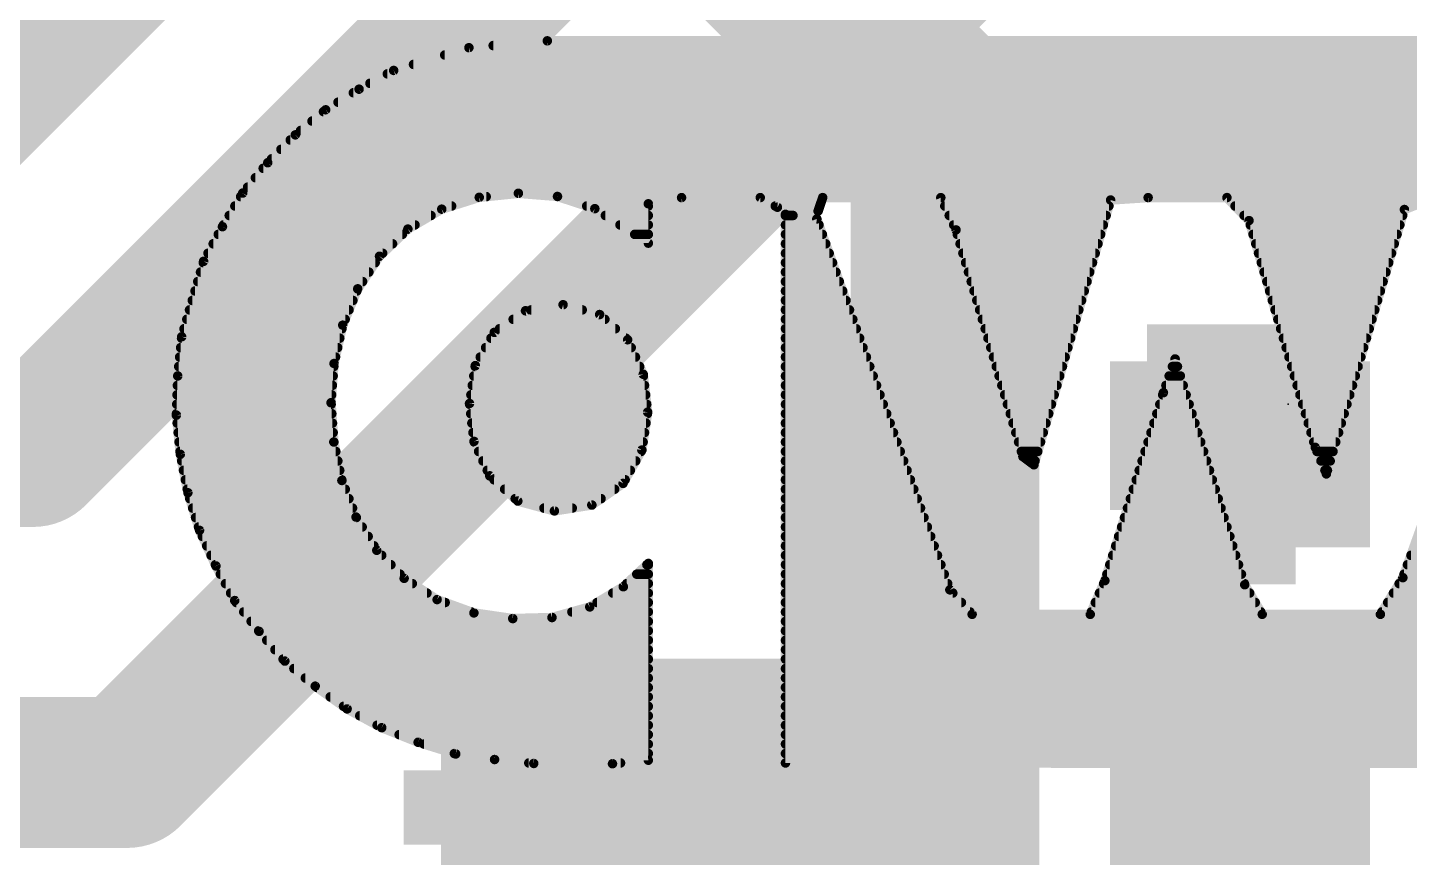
# Model space of a CAD drawing. Extents: x -34 to 52.6, y -23.4 to 26.6.
# Drawn here: x 10.966 to 12.825, y 5.855 to 6.971 of the extents above; entities that cross this region are included whole.
import ezdxf

# ---------------------------------------------------------------- set-up
doc = ezdxf.new("R2010")
doc.units = 0
for name, color, linetype in [('1', 12, 'CONTINUOUS'), ('16', 140, 'CONTINUOUS'), ('21', 41, 'CONTINUOUS'), ('22', 40, 'CONTINUOUS'), ('23', 53, 'CONTINUOUS')]:
    doc.layers.add(name, color=color, linetype=linetype)

# ---------------------------------------------------------------- blocks, each defined once
blk = doc.blocks.new('RECT')
blk.add_solid([(-0.5, -0.5), (0.5, -0.5), (-0.5, 0.5), (0.5, 0.5)])

msp = doc.modelspace()

# ---------------------------------------------------------------- linework, layer by layer
at = {"layer": '1', "const_width": 0.254}
for points in [[(12.2, 6.8382), (11.2014, 7.8368)], [(12.2, 5.08), (12.2, 6.8382)]]:
    msp.add_lwpolyline(points, dxfattribs=at)
at = {"layer": '1', "const_width": 0.127}
for points in [[(12.2635, 6.8382, 1), (12.1365, 6.8382)], [(12.1551, 6.7933, 1), (12.2449, 6.8831)]]:
    msp.add_lwpolyline(points, format="xyb", dxfattribs=at)
at = {"layer": '16', "const_width": 0.2032}
for points in [[(13.3223, 9.2964), (10.8077, 6.7818)], [(10.9728, 6.4008), (13.4874, 8.9154)], [(13.6144, 8.4836), (11.0998, 5.969)], [(4.9784, 6.4008), (10.9728, 6.4008)], [(11.0998, 5.969), (10.0076, 5.969)]]:
    msp.add_lwpolyline(points, dxfattribs=at)
at = {"layer": '16', "const_width": 0.1016}
for points in [[(10.9369, 6.4367, 1), (11.0087, 6.3649)], [(10.9728, 6.35, 1), (10.9728, 6.4516)], [(11.0998, 5.9182, 1), (11.0998, 6.0198)], [(11.0639, 6.0049, 1), (11.1357, 5.9331)]]:
    msp.add_lwpolyline(points, format="xyb", dxfattribs=at)
at = {"layer": '21', "const_width": 0.0127}
for points in [[(11.6651, 6.9532), (11.5597, 6.9441)], [(11.5923, 6.9469), (13.7409, 6.9469)], [(13.6781, 6.9532), (11.6651, 6.9532)], [(11.5597, 6.9441), (11.4585, 6.9134)], [(11.5271, 6.9342), (13.8022, 6.9342)], [(11.4585, 6.9134), (11.4119, 6.8882)], [(11.4499, 6.9088), (13.8788, 6.9088)], [(11.4851, 6.9215), (13.843, 6.9215)], [(11.4265, 6.8961), (13.9022, 6.8961)], [(11.4119, 6.8882), (11.367, 6.8605)], [(11.4042, 6.8834), (13.9247, 6.8834)], [(11.367, 6.8605), (11.3261, 6.8268)], [(11.364, 6.858), (13.9647, 6.858)], [(11.3836, 6.8707), (13.9449, 6.8707)], [(11.3486, 6.8453), (13.9801, 6.8453)], [(11.3261, 6.8268), (11.289, 6.7893)], [(11.3193, 6.8199), (14.0096, 6.8199)], [(11.3332, 6.8326), (13.9955, 6.8326)], [(11.3068, 6.8072), (14.022, 6.8072)], [(11.289, 6.7893), (11.2553, 6.7484)], [(11.2829, 6.7818), (14.0459, 6.7818)], [(11.2942, 6.7945), (14.0343, 6.7945)], [(11.2724, 6.7691), (14.0563, 6.7691)], [(11.2553, 6.7484), (11.2281, 6.7032)], [(11.2525, 6.7437), (11.5829, 6.7437)], [(11.2619, 6.7564), (14.0668, 6.7564)], [(11.5231, 6.7268), (11.5735, 6.7427)], [(11.5735, 6.7427), (11.6262, 6.7481)], [(11.6262, 6.7481), (11.6788, 6.7439)], [(11.6788, 6.7439), (11.729, 6.7274)], [(11.6794, 6.7437), (13.7233, 6.7437)], [(11.801, 6.734), (11.8457, 6.7424)], [(11.8457, 6.7424), (11.9516, 6.7424)], [(11.9516, 6.7424), (11.9746, 6.7294)], [(12.0294, 6.7242), (12.0356, 6.7424)], [(12.0356, 6.7424), (12.1945, 6.7424)], [(12.1945, 6.7424), (12.2149, 6.6989)], [(12.4229, 6.7391), (12.4734, 6.7424)], [(12.4734, 6.7424), (12.5794, 6.7424)], [(12.5794, 6.7424), (12.6091, 6.7114)], [(12.8181, 6.7263), (12.8591, 6.7424)], [(11.2448, 6.731), (11.5364, 6.731)], [(11.4775, 6.7), (11.5231, 6.7268)], [(11.7181, 6.731), (11.801, 6.731)], [(11.729, 6.7274), (11.801, 6.6811)], [(11.801, 6.6811), (11.801, 6.734)], [(11.9718, 6.731), (12.0317, 6.731)], [(11.9746, 6.7294), (12.0294, 6.7242)], [(12.1998, 6.731), (12.4206, 6.731)], [(12.3198, 6.3829), (12.4229, 6.7391)], [(12.5903, 6.731), (12.8301, 6.731)], [(12.7132, 6.3706), (12.8181, 6.7263)], [(12.9938, 6.7247), (12.8161, 6.231)], [(11.2295, 6.7056), (11.4871, 6.7056)], [(11.2372, 6.7183), (11.5087, 6.7183)], [(11.7432, 6.7183), (11.801, 6.7183)], [(11.7629, 6.7056), (11.801, 6.7056)], [(12.0277, 6.7136), (11.9855, 6.7198)], [(11.9855, 6.7198), (11.9855, 5.9817)], [(11.9855, 6.7183), (11.9956, 6.7183)], [(11.9855, 6.7056), (12.0306, 6.7056)], [(12.2067, 6.2146), (12.0277, 6.7136)], [(12.2058, 6.7183), (12.4169, 6.7183)], [(12.2118, 6.7056), (12.4132, 6.7056)], [(12.6025, 6.7183), (12.8158, 6.7183)], [(12.6091, 6.7114), (12.6983, 6.4063)], [(12.6108, 6.7056), (12.812, 6.7056)], [(11.2281, 6.7032), (11.2028, 6.6566)], [(11.2225, 6.6929), (11.4701, 6.6929)], [(11.4394, 6.6635), (11.4775, 6.7)], [(11.7827, 6.6929), (11.801, 6.6929)], [(11.9855, 6.6929), (12.0351, 6.6929)], [(12.2149, 6.6989), (12.3049, 6.394)], [(12.2167, 6.6929), (12.4095, 6.6929)], [(12.6145, 6.6929), (12.8083, 6.6929)], [(11.2087, 6.6675), (11.4436, 6.6675)], [(11.2156, 6.6802), (11.4569, 6.6802)], [(11.9855, 6.6802), (12.0397, 6.6802)], [(11.9855, 6.6675), (12.0443, 6.6675)], [(12.2204, 6.6802), (12.4059, 6.6802)], [(12.2242, 6.6675), (12.4022, 6.6675)], [(12.6182, 6.6802), (12.8045, 6.6802)], [(12.6219, 6.6675), (12.8008, 6.6675)], [(11.2028, 6.6566), (11.1732, 6.5551)], [(11.2023, 6.6548), (11.4336, 6.6548)], [(11.4101, 6.6196), (11.4394, 6.6635)], [(11.9855, 6.6548), (12.0488, 6.6548)], [(12.2279, 6.6548), (12.3985, 6.6548)], [(12.6257, 6.6548), (12.797, 6.6548)], [(11.1986, 6.6421), (11.4251, 6.6421)], [(11.9855, 6.6421), (12.0534, 6.6421)], [(12.2317, 6.6421), (12.3948, 6.6421)], [(12.6294, 6.6421), (12.7933, 6.6421)], [(11.1912, 6.6167), (11.4089, 6.6167)], [(11.1949, 6.6294), (11.4166, 6.6294)], [(11.3899, 6.5707), (11.4101, 6.6196)], [(11.9855, 6.6294), (12.0579, 6.6294)], [(11.9855, 6.6167), (12.0625, 6.6167)], [(12.2354, 6.6294), (12.3912, 6.6294)], [(12.2392, 6.6167), (12.3875, 6.6167)], [(12.6331, 6.6294), (12.7895, 6.6294)], [(12.6368, 6.6167), (12.7858, 6.6167)], [(11.1875, 6.604), (11.4036, 6.604)], [(11.6863, 6.5982), (11.6358, 6.5901)], [(11.7355, 6.585), (11.6863, 6.5982)], [(11.9855, 6.604), (12.067, 6.604)], [(12.2429, 6.604), (12.3838, 6.604)], [(12.6405, 6.604), (12.782, 6.604)], [(11.1801, 6.5786), (11.3932, 6.5786)], [(11.1838, 6.5913), (11.3984, 6.5913)], [(11.6358, 6.5901), (11.5937, 6.561)], [(11.6192, 6.5786), (11.7426, 6.5786)], [(11.6434, 6.5913), (11.7121, 6.5913)], [(11.7732, 6.551), (11.7355, 6.585)], [(11.9855, 6.5913), (12.0716, 6.5913)], [(11.9855, 6.5786), (12.0761, 6.5786)], [(12.2467, 6.5913), (12.3801, 6.5913)], [(12.2504, 6.5786), (12.3764, 6.5786)], [(12.6442, 6.5913), (12.7783, 6.5913)], [(12.6479, 6.5786), (12.7745, 6.5786)], [(11.1764, 6.5659), (11.3888, 6.5659)], [(11.3782, 6.5192), (11.3899, 6.5707)], [(11.5937, 6.561), (11.5683, 6.5163)], [(11.6008, 6.5659), (11.7567, 6.5659)], [(11.9855, 6.5659), (12.0807, 6.5659)], [(12.2542, 6.5659), (12.3728, 6.5659)], [(12.6516, 6.5659), (12.7708, 6.5659)], [(11.1732, 6.5551), (11.1679, 6.5024)], [(11.1718, 6.5405), (11.3831, 6.5405)], [(11.1731, 6.5532), (11.3859, 6.5532)], [(11.5821, 6.5405), (11.778, 6.5405)], [(11.5893, 6.5532), (11.7708, 6.5532)], [(11.7942, 6.5046), (11.7732, 6.551)], [(11.9855, 6.5532), (12.0853, 6.5532)], [(11.9855, 6.5405), (12.0898, 6.5405)], [(12.2579, 6.5532), (12.3691, 6.5532)], [(12.2617, 6.5405), (12.3654, 6.5405)], [(12.6554, 6.5532), (12.7671, 6.5532)], [(12.6591, 6.5405), (12.7633, 6.5405)], [(11.1705, 6.5278), (11.3802, 6.5278)], [(11.3742, 6.4663), (11.3782, 6.5192)], [(11.5749, 6.5278), (11.7837, 6.5278)], [(11.9855, 6.5278), (12.0944, 6.5278)], [(12.2654, 6.5278), (12.3617, 6.5278)], [(12.5097, 6.5252), (12.4939, 6.4799)], [(12.6033, 6.2215), (12.5097, 6.5252)], [(12.6628, 6.5278), (12.7596, 6.5278)], [(11.1679, 6.5024), (11.1661, 6.4497)], [(11.1679, 6.5024), (11.377, 6.5024)], [(11.1692, 6.5151), (11.3779, 6.5151)], [(11.5683, 6.5163), (11.5605, 6.4653)], [(11.5662, 6.5024), (11.7944, 6.5024)], [(11.5681, 6.5151), (11.7894, 6.5151)], [(11.8002, 6.4537), (11.7942, 6.5046)], [(11.9855, 6.5151), (12.0989, 6.5151)], [(11.9855, 6.5024), (12.1035, 6.5024)], [(12.2691, 6.5151), (12.3581, 6.5151)], [(12.2729, 6.5024), (12.3544, 6.5024)], [(12.5017, 6.5024), (12.5167, 6.5024)], [(12.5061, 6.5151), (12.5128, 6.5151)], [(12.6665, 6.5151), (12.7558, 6.5151)], [(12.6702, 6.5024), (12.7521, 6.5024)], [(11.1675, 6.4897), (11.376, 6.4897)], [(11.5642, 6.4897), (11.7959, 6.4897)], [(11.9855, 6.4897), (12.108, 6.4897)], [(12.2766, 6.4897), (12.3507, 6.4897)], [(12.4973, 6.4897), (12.5206, 6.4897)], [(12.6739, 6.4897), (12.7483, 6.4897)], [(11.1666, 6.4643), (11.3743, 6.4643)], [(11.167, 6.477), (11.375, 6.477)], [(11.378, 6.4135), (11.3742, 6.4663)], [(11.5605, 6.4653), (11.5665, 6.4144)], [(11.5606, 6.4643), (11.7989, 6.4643)], [(11.5623, 6.477), (11.7974, 6.477)], [(11.9855, 6.477), (12.1126, 6.477)], [(11.9855, 6.4643), (12.1171, 6.4643)], [(12.2804, 6.477), (12.347, 6.477)], [(12.2841, 6.4643), (12.3433, 6.4643)], [(12.4939, 6.4799), (12.4152, 6.227)], [(12.4891, 6.4643), (12.5285, 6.4643)], [(12.493, 6.477), (12.5245, 6.477)], [(12.6776, 6.477), (12.7446, 6.477)], [(12.6813, 6.4643), (12.7408, 6.4643)], [(11.1661, 6.4497), (11.1714, 6.397)], [(11.1662, 6.4516), (11.3752, 6.4516)], [(11.5621, 6.4516), (11.7998, 6.4516)], [(11.7923, 6.4027), (11.8002, 6.4537)], [(11.9855, 6.4516), (12.1217, 6.4516)], [(12.2879, 6.4516), (12.3397, 6.4516)], [(12.4851, 6.4516), (12.5324, 6.4516)], [(12.6851, 6.4516), (12.7371, 6.4516)], [(11.1672, 6.4389), (11.3761, 6.4389)], [(11.1685, 6.4262), (11.377, 6.4262)], [(11.5636, 6.4389), (11.7979, 6.4389)], [(11.5651, 6.4262), (11.7959, 6.4262)], [(11.9855, 6.4389), (12.1263, 6.4389)], [(11.9855, 6.4262), (12.1308, 6.4262)], [(12.2916, 6.4389), (12.336, 6.4389)], [(12.2954, 6.4262), (12.3323, 6.4262)], [(12.4772, 6.4262), (12.5402, 6.4262)], [(12.4812, 6.4389), (12.5363, 6.4389)], [(12.6888, 6.4389), (12.7333, 6.4389)], [(12.6925, 6.4262), (12.7296, 6.4262)], [(11.1697, 6.4135), (11.378, 6.4135)], [(11.3888, 6.3618), (11.378, 6.4135)], [(11.5665, 6.4144), (11.5876, 6.368)], [(11.5669, 6.4135), (11.794, 6.4135)], [(11.9855, 6.4135), (12.1354, 6.4135)], [(12.2991, 6.4135), (12.3286, 6.4135)], [(12.4733, 6.4135), (12.5441, 6.4135)], [(12.6962, 6.4135), (12.7258, 6.4135)], [(11.171, 6.4008), (11.3806, 6.4008)], [(11.1714, 6.397), (11.1816, 6.3453)], [(11.1732, 6.3881), (11.3833, 6.3881)], [(11.5727, 6.4008), (11.7913, 6.4008)], [(11.5785, 6.3881), (11.7841, 6.3881)], [(11.7671, 6.3579), (11.7923, 6.4027)], [(11.9855, 6.4008), (12.1399, 6.4008)], [(11.9855, 6.3881), (12.1445, 6.3881)], [(12.3029, 6.4008), (12.3249, 6.4008)], [(12.3049, 6.394), (12.3198, 6.3829)], [(12.3128, 6.3881), (12.3213, 6.3881)], [(12.4653, 6.3881), (12.552, 6.3881)], [(12.4693, 6.4008), (12.548, 6.4008)], [(12.6983, 6.4063), (12.7132, 6.3706)], [(12.7006, 6.4008), (12.7221, 6.4008)], [(12.7059, 6.3881), (12.7183, 6.3881)], [(11.1757, 6.3754), (11.3859, 6.3754)], [(11.5843, 6.3754), (11.7769, 6.3754)], [(11.9855, 6.3754), (12.149, 6.3754)], [(12.4614, 6.3754), (12.5559, 6.3754)], [(12.7112, 6.3754), (12.7146, 6.3754)], [(11.1782, 6.3627), (11.3886, 6.3627)], [(11.4078, 6.3126), (11.3888, 6.3618)], [(11.5876, 6.368), (11.6254, 6.3341)], [(11.5935, 6.3627), (11.7698, 6.3627)], [(11.7251, 6.3288), (11.7671, 6.3579)], [(11.9855, 6.3627), (12.1536, 6.3627)], [(12.4574, 6.3627), (12.5598, 6.3627)], [(11.1807, 6.35), (11.3933, 6.35)], [(11.1816, 6.3453), (11.1973, 6.2947)], [(11.1841, 6.3373), (11.3982, 6.3373)], [(11.6077, 6.35), (11.7557, 6.35)], [(11.6219, 6.3373), (11.7374, 6.3373)], [(11.6254, 6.3341), (11.6746, 6.3208)], [(11.9855, 6.35), (12.1581, 6.35)], [(11.9855, 6.3373), (12.1627, 6.3373)], [(12.4495, 6.3373), (12.5676, 6.3373)], [(12.4535, 6.35), (12.5637, 6.35)], [(11.188, 6.3246), (11.4031, 6.3246)], [(11.6606, 6.3246), (11.6987, 6.3246)], [(11.6746, 6.3208), (11.7251, 6.3288)], [(11.9855, 6.3246), (12.1672, 6.3246)], [(12.4456, 6.3246), (12.5715, 6.3246)], [(11.1919, 6.3119), (11.4082, 6.3119)], [(11.1959, 6.2992), (11.4161, 6.2992)], [(11.4357, 6.2678), (11.4078, 6.3126)], [(11.9855, 6.3119), (12.1718, 6.3119)], [(11.9855, 6.2992), (12.1764, 6.2992)], [(12.4377, 6.2992), (12.5794, 6.2992)], [(12.4416, 6.3119), (12.5755, 6.3119)], [(11.1973, 6.2947), (11.2193, 6.2468)], [(11.2011, 6.2865), (11.4241, 6.2865)], [(11.9855, 6.2865), (12.1809, 6.2865)], [(12.4337, 6.2865), (12.5833, 6.2865)], [(11.2069, 6.2738), (11.432, 6.2738)], [(11.2127, 6.2611), (11.4423, 6.2611)], [(11.4725, 6.2301), (11.4357, 6.2678)], [(11.9855, 6.2738), (12.1855, 6.2738)], [(11.9855, 6.2611), (12.19, 6.2611)], [(12.4258, 6.2611), (12.5911, 6.2611)], [(12.4298, 6.2738), (12.5872, 6.2738)], [(12.8269, 6.2611), (13.0239, 6.2611)], [(11.2186, 6.2484), (11.4547, 6.2484)], [(11.2193, 6.2468), (11.2446, 6.2002)], [(11.801, 6.2502), (11.7674, 6.2188)], [(11.7991, 6.2484), (11.801, 6.2484)], [(11.801, 5.9854), (11.801, 6.2502)], [(11.9855, 6.2484), (12.1946, 6.2484)], [(12.4218, 6.2484), (12.595, 6.2484)], [(12.8223, 6.2484), (13.0239, 6.2484)], [(11.2253, 6.2357), (11.467, 6.2357)], [(11.2322, 6.223), (11.4835, 6.223)], [(11.5168, 6.2015), (11.4725, 6.2301)], [(11.7719, 6.223), (11.801, 6.223)], [(11.7855, 6.2357), (11.801, 6.2357)], [(11.9855, 6.2357), (12.1991, 6.2357)], [(11.9855, 6.223), (12.2037, 6.223)], [(12.4152, 6.227), (12.3955, 6.1817)], [(12.4135, 6.223), (12.6029, 6.223)], [(12.4179, 6.2357), (12.5989, 6.2357)], [(12.6269, 6.1817), (12.6033, 6.2215)], [(12.8161, 6.231), (12.7858, 6.1817)], [(12.8111, 6.223), (13.0239, 6.223)], [(12.8177, 6.2357), (13.0239, 6.2357)], [(11.2391, 6.2103), (11.5032, 6.2103)], [(11.7674, 6.2188), (11.7222, 6.1916)], [(11.7532, 6.2103), (11.801, 6.2103)], [(11.9855, 6.2103), (12.2106, 6.2103)], [(12.2366, 6.1817), (12.2067, 6.2146)], [(12.4079, 6.2103), (12.61, 6.2103)], [(12.8034, 6.2103), (13.0242, 6.2103)], [(11.2446, 6.2002), (11.2774, 6.1587)], [(11.2467, 6.1976), (11.5277, 6.1976)], [(11.2567, 6.1849), (11.5627, 6.1849)], [(11.5664, 6.1835), (11.5168, 6.2015)], [(11.6186, 6.176), (11.5664, 6.1835)], [(11.7222, 6.1916), (11.6714, 6.1774)], [(11.6982, 6.1849), (11.801, 6.1849)], [(11.7321, 6.1976), (11.801, 6.1976)], [(11.9855, 6.1976), (12.2222, 6.1976)], [(11.9855, 6.1849), (12.2337, 6.1849)], [(12.3969, 6.1849), (12.625, 6.1849)], [(12.4024, 6.1976), (12.6175, 6.1976)], [(12.7878, 6.1849), (13.0453, 6.1849)], [(12.7956, 6.1976), (13.0347, 6.1976)], [(11.2667, 6.1722), (11.801, 6.1722)], [(11.6714, 6.1774), (11.6186, 6.176)], [(11.9855, 6.1722), (14.0621, 6.1722)], [(12.3955, 6.1817), (12.2366, 6.1817)], [(12.7858, 6.1817), (12.6269, 6.1817)], [(11.2768, 6.1595), (11.801, 6.1595)], [(11.2774, 6.1587), (11.312, 6.1188)], [(11.2877, 6.1468), (11.801, 6.1468)], [(11.9855, 6.1595), (14.0519, 6.1595)], [(11.9855, 6.1468), (14.0409, 6.1468)], [(11.2987, 6.1341), (11.801, 6.1341)], [(11.9855, 6.1341), (14.0297, 6.1341)], [(11.3097, 6.1214), (11.801, 6.1214)], [(11.312, 6.1188), (11.3529, 6.0851)], [(11.9855, 6.1214), (14.0185, 6.1214)], [(11.3242, 6.1087), (11.801, 6.1087)], [(11.3396, 6.096), (11.801, 6.096)], [(11.9855, 6.1087), (14.0045, 6.1087)], [(11.9855, 6.096), (13.9891, 6.096)], [(11.3529, 6.0851), (11.3958, 6.0544)], [(11.3553, 6.0833), (11.801, 6.0833)], [(11.9855, 6.0833), (13.9736, 6.0833)], [(11.3731, 6.0706), (11.801, 6.0706)], [(11.391, 6.0579), (11.801, 6.0579)], [(11.3958, 6.0544), (11.4424, 6.0292)], [(11.9855, 6.0706), (13.9555, 6.0706)], [(11.9855, 6.0579), (13.9374, 6.0579)], [(11.4128, 6.0452), (11.801, 6.0452)], [(11.9855, 6.0452), (13.9159, 6.0452)], [(11.4362, 6.0325), (11.801, 6.0325)], [(11.4424, 6.0292), (11.4913, 6.0096)], [(11.4658, 6.0198), (11.801, 6.0198)], [(11.9855, 6.0325), (13.8925, 6.0325)], [(11.9855, 6.0198), (13.8631, 6.0198)], [(11.4913, 6.0096), (11.5419, 5.9939)], [(11.4992, 6.0071), (11.801, 6.0071)], [(11.9855, 6.0071), (13.8294, 6.0071)], [(11.5401, 5.9944), (11.801, 5.9944)], [(11.5419, 5.9939), (11.5942, 5.9863)], [(11.5942, 5.9863), (11.6469, 5.981)], [(11.6402, 5.9817), (11.7636, 5.9817)], [(11.6469, 5.981), (11.7528, 5.9806)], [(11.7528, 5.9806), (11.801, 5.9854)], [(11.9855, 5.9944), (13.7885, 5.9944)], [(11.9855, 5.9817), (13.6796, 5.9808)], [(11.9855, 5.9817), (13.6872, 5.9817)]]:
    msp.add_lwpolyline(points, dxfattribs=at)
at = {"layer": '21', "const_width": 0.0064}
for points in [[(11.5923, 6.9501, 1), (11.5923, 6.9437)], [(11.6651, 6.9564, 1), (11.6651, 6.9501)], [(11.6654, 6.9501, 1), (11.6649, 6.9564)], [(11.5271, 6.9374, 1), (11.5271, 6.931)], [(11.5594, 6.9472, 1), (11.5599, 6.9409)], [(11.5606, 6.941, 1), (11.5587, 6.9471)], [(11.4499, 6.912, 1), (11.4499, 6.9056)], [(11.4575, 6.9165, 1), (11.4594, 6.9104)], [(11.46, 6.9106, 1), (11.4569, 6.9162)], [(11.4851, 6.9247, 1), (11.4851, 6.9183)], [(11.4265, 6.8993, 1), (11.4265, 6.8929)], [(11.4042, 6.8866, 1), (11.4042, 6.8802)], [(11.4104, 6.891, 1), (11.4134, 6.8854)], [(11.4136, 6.8855, 1), (11.4102, 6.8909)], [(11.364, 6.8612, 1), (11.364, 6.8548)], [(11.3653, 6.8632, 1), (11.3686, 6.8578)], [(11.369, 6.858, 1), (11.365, 6.8629)], [(11.3836, 6.8739, 1), (11.3836, 6.8675)], [(11.3486, 6.8485, 1), (11.3486, 6.8421)], [(11.3193, 6.8231, 1), (11.3193, 6.8167)], [(11.3241, 6.8292, 1), (11.3281, 6.8243)], [(11.3284, 6.8245, 1), (11.3239, 6.829)], [(11.3332, 6.8358, 1), (11.3332, 6.8294)], [(11.3068, 6.8104, 1), (11.3068, 6.804)], [(11.2829, 6.785, 1), (11.2829, 6.7786)], [(11.2868, 6.7915, 1), (11.2913, 6.787)], [(11.2915, 6.7873, 1), (11.2866, 6.7913)], [(11.2942, 6.7977, 1), (11.2942, 6.7913)], [(11.2724, 6.7723, 1), (11.2724, 6.7659)], [(11.2525, 6.7469, 1), (11.2525, 6.7405)], [(11.2529, 6.7504, 1), (11.2578, 6.7464)], [(11.258, 6.7468, 1), (11.2526, 6.7501)], [(11.2619, 6.7596, 1), (11.2619, 6.7532)], [(11.5732, 6.7459, 1), (11.5738, 6.7396)], [(11.5745, 6.7397, 1), (11.5726, 6.7458)], [(11.5829, 6.7405, 1), (11.5829, 6.7469)], [(11.6264, 6.7513, 1), (11.6259, 6.745)], [(11.6265, 6.745, 1), (11.6259, 6.7513)], [(11.6798, 6.7469, 1), (11.6778, 6.7409)], [(11.6794, 6.7469, 1), (11.6794, 6.7405)], [(11.6786, 6.7407, 1), (11.6791, 6.747)], [(11.8457, 6.7455, 1), (11.8457, 6.7392)], [(11.8463, 6.7393, 1), (11.8451, 6.7455)], [(11.9532, 6.7451, 1), (11.9501, 6.7396)], [(11.9516, 6.7392, 1), (11.9516, 6.7455)], [(12.0386, 6.7413, 1), (12.0325, 6.7434)], [(12.0356, 6.7455, 1), (12.0356, 6.7392)], [(12.1973, 6.7437, 1), (12.1916, 6.741)], [(12.1945, 6.7392, 1), (12.1945, 6.7455)], [(12.4734, 6.7455, 1), (12.4734, 6.7392)], [(12.4736, 6.7392, 1), (12.4732, 6.7455)], [(12.5817, 6.7446, 1), (12.5771, 6.7402)], [(12.5794, 6.7392, 1), (12.5794, 6.7455)], [(11.2448, 6.7342, 1), (11.2448, 6.7278)], [(11.5221, 6.7298, 1), (11.524, 6.7238)], [(11.5247, 6.724, 1), (11.5215, 6.7295)], [(11.5364, 6.7278, 1), (11.5364, 6.7342)], [(11.7181, 6.7342, 1), (11.7181, 6.7278)], [(11.7308, 6.7301, 1), (11.7273, 6.7248)], [(11.728, 6.7244, 1), (11.73, 6.7305)], [(11.8005, 6.7372, 1), (11.8016, 6.7309)], [(11.8042, 6.734, 1), (11.7979, 6.734)], [(11.801, 6.7278, 1), (11.801, 6.7342)], [(11.9718, 6.7342, 1), (11.9718, 6.7278)], [(11.9749, 6.7326, 1), (11.9743, 6.7263)], [(11.9731, 6.7266, 1), (11.9762, 6.7322)], [(12.0291, 6.721, 1), (12.0297, 6.7274)], [(12.0317, 6.7278, 1), (12.0317, 6.7342)], [(12.1998, 6.7342, 1), (12.1998, 6.7278)], [(12.4227, 6.7422, 1), (12.4231, 6.7359)], [(12.426, 6.7382, 1), (12.4199, 6.74)], [(12.4206, 6.7278, 1), (12.4206, 6.7342)], [(12.5903, 6.7342, 1), (12.5903, 6.7278)], [(12.817, 6.7292, 1), (12.8193, 6.7233)], [(12.8212, 6.7254, 1), (12.8151, 6.7272)], [(11.2295, 6.7088, 1), (11.2295, 6.7024)], [(11.2372, 6.7215, 1), (11.2372, 6.7151)], [(11.4871, 6.7024, 1), (11.4871, 6.7088)], [(11.5087, 6.7151, 1), (11.5087, 6.7215)], [(11.7432, 6.7215, 1), (11.7432, 6.7151)], [(11.7629, 6.7088, 1), (11.7629, 6.7024)], [(11.801, 6.7151, 1), (11.801, 6.7215)], [(11.801, 6.7024, 1), (11.801, 6.7088)], [(11.9887, 6.7198, 1), (11.9823, 6.7198)], [(11.9855, 6.7215, 1), (11.9855, 6.7151)], [(11.9855, 6.7088, 1), (11.9855, 6.7024)], [(11.986, 6.7229, 1), (11.9851, 6.7166)], [(11.9956, 6.7151, 1), (11.9956, 6.7215)], [(12.0307, 6.7147, 1), (12.0247, 6.7125)], [(12.0264, 6.7252, 1), (12.0324, 6.7232)], [(12.0273, 6.7105, 1), (12.0282, 6.7168)], [(12.0306, 6.7024, 1), (12.0306, 6.7088)], [(12.2058, 6.7215, 1), (12.2058, 6.7151)], [(12.2118, 6.7088, 1), (12.2118, 6.7024)], [(12.4132, 6.7024, 1), (12.4132, 6.7088)], [(12.4169, 6.7151, 1), (12.4169, 6.7215)], [(12.6025, 6.7215, 1), (12.6025, 6.7151)], [(12.6122, 6.7123, 1), (12.6061, 6.7105)], [(12.6068, 6.7092, 1), (12.6114, 6.7136)], [(12.6108, 6.7088, 1), (12.6108, 6.7024)], [(12.812, 6.7024, 1), (12.812, 6.7088)], [(12.8158, 6.7151, 1), (12.8158, 6.7215)], [(11.2225, 6.6961, 1), (11.2225, 6.6897)], [(11.2253, 6.7048, 1), (11.2308, 6.7016)], [(11.2309, 6.7017, 1), (11.2253, 6.7047)], [(11.4701, 6.6897, 1), (11.4701, 6.6961)], [(11.4759, 6.7027, 1), (11.4792, 6.6972)], [(11.4797, 6.6977, 1), (11.4754, 6.7023)], [(11.7827, 6.6961, 1), (11.7827, 6.6897)], [(11.801, 6.6897, 1), (11.801, 6.6961)], [(11.9855, 6.6961, 1), (11.9855, 6.6897)], [(12.0351, 6.6897, 1), (12.0351, 6.6961)], [(12.218, 6.6998, 1), (12.2119, 6.698)], [(12.2121, 6.6975, 1), (12.2178, 6.7002)], [(12.2167, 6.6961, 1), (12.2167, 6.6897)], [(12.4095, 6.6897, 1), (12.4095, 6.6961)], [(12.6145, 6.6961, 1), (12.6145, 6.6897)], [(12.8083, 6.6897, 1), (12.8083, 6.6961)], [(11.2087, 6.6707, 1), (11.2087, 6.6643)], [(11.2156, 6.6834, 1), (11.2156, 6.677)], [(11.4436, 6.6643, 1), (11.4436, 6.6707)], [(11.4569, 6.677, 1), (11.4569, 6.6834)], [(11.7979, 6.6811, 1), (11.8042, 6.6811)], [(11.7993, 6.6784, 1), (11.8028, 6.6837)], [(11.9855, 6.6834, 1), (11.9855, 6.677)], [(11.9855, 6.6707, 1), (11.9855, 6.6643)], [(12.0397, 6.677, 1), (12.0397, 6.6834)], [(12.0443, 6.6643, 1), (12.0443, 6.6707)], [(12.2204, 6.6834, 1), (12.2204, 6.677)], [(12.2242, 6.6707, 1), (12.2242, 6.6643)], [(12.4022, 6.6643, 1), (12.4022, 6.6707)], [(12.4059, 6.677, 1), (12.4059, 6.6834)], [(12.6182, 6.6834, 1), (12.6182, 6.677)], [(12.6219, 6.6707, 1), (12.6219, 6.6643)], [(12.8008, 6.6643, 1), (12.8008, 6.6707)], [(12.8045, 6.677, 1), (12.8045, 6.6834)], [(11.2023, 6.658, 1), (11.2023, 6.6516)], [(11.2, 6.6582, 1), (11.2056, 6.6551)], [(11.2058, 6.6558, 1), (11.1997, 6.6575)], [(11.4336, 6.6516, 1), (11.4336, 6.658)], [(11.4372, 6.6658, 1), (11.4416, 6.6612)], [(11.442, 6.6617, 1), (11.4367, 6.6652)], [(11.9855, 6.658, 1), (11.9855, 6.6516)], [(12.0488, 6.6516, 1), (12.0488, 6.658)], [(12.2279, 6.658, 1), (12.2279, 6.6516)], [(12.3985, 6.6516, 1), (12.3985, 6.658)], [(12.6257, 6.658, 1), (12.6257, 6.6516)], [(12.797, 6.6516, 1), (12.797, 6.658)], [(11.1986, 6.6453, 1), (11.1986, 6.6389)], [(11.4251, 6.6389, 1), (11.4251, 6.6453)], [(11.9855, 6.6453, 1), (11.9855, 6.6389)], [(12.0534, 6.6389, 1), (12.0534, 6.6453)], [(12.2317, 6.6453, 1), (12.2317, 6.6389)], [(12.3948, 6.6389, 1), (12.3948, 6.6453)], [(12.6294, 6.6453, 1), (12.6294, 6.6389)], [(12.7933, 6.6389, 1), (12.7933, 6.6453)], [(11.1912, 6.6199, 1), (11.1912, 6.6135)], [(11.1949, 6.6326, 1), (11.1949, 6.6262)], [(11.4074, 6.6213, 1), (11.4127, 6.6178)], [(11.413, 6.6184, 1), (11.4071, 6.6208)], [(11.4089, 6.6135, 1), (11.4089, 6.6199)], [(11.4166, 6.6262, 1), (11.4166, 6.6326)], [(11.9855, 6.6326, 1), (11.9855, 6.6262)], [(11.9855, 6.6199, 1), (11.9855, 6.6135)], [(12.0579, 6.6262, 1), (12.0579, 6.6326)], [(12.0625, 6.6135, 1), (12.0625, 6.6199)], [(12.2354, 6.6326, 1), (12.2354, 6.6262)], [(12.2392, 6.6199, 1), (12.2392, 6.6135)], [(12.3875, 6.6135, 1), (12.3875, 6.6199)], [(12.3912, 6.6262, 1), (12.3912, 6.6326)], [(12.6331, 6.6326, 1), (12.6331, 6.6262)], [(12.6368, 6.6199, 1), (12.6368, 6.6135)], [(12.7858, 6.6135, 1), (12.7858, 6.6199)], [(12.7895, 6.6262, 1), (12.7895, 6.6326)], [(11.1875, 6.6072, 1), (11.1875, 6.6008)], [(11.4036, 6.6008, 1), (11.4036, 6.6072)], [(11.6871, 6.6013, 1), (11.6855, 6.5952)], [(11.6868, 6.5951, 1), (11.6858, 6.6014)], [(11.9855, 6.6072, 1), (11.9855, 6.6008)], [(12.067, 6.6008, 1), (12.067, 6.6072)], [(12.2429, 6.6072, 1), (12.2429, 6.6008)], [(12.3838, 6.6008, 1), (12.3838, 6.6072)], [(12.6405, 6.6072, 1), (12.6405, 6.6008)], [(12.782, 6.6008, 1), (12.782, 6.6072)], [(11.1801, 6.5818, 1), (11.1801, 6.5754)], [(11.1838, 6.5945, 1), (11.1838, 6.5881)], [(11.3932, 6.5754, 1), (11.3932, 6.5818)], [(11.3984, 6.5881, 1), (11.3984, 6.5945)], [(11.6192, 6.5818, 1), (11.6192, 6.5754)], [(11.6353, 6.5932, 1), (11.6363, 6.5869)], [(11.6376, 6.5875, 1), (11.634, 6.5927)], [(11.6434, 6.5945, 1), (11.6434, 6.5881)], [(11.7121, 6.5881, 1), (11.7121, 6.5945)], [(11.7376, 6.5874, 1), (11.7334, 6.5827)], [(11.7347, 6.5819, 1), (11.7363, 6.5881)], [(11.7426, 6.5754, 1), (11.7426, 6.5818)], [(11.9855, 6.5945, 1), (11.9855, 6.5881)], [(11.9855, 6.5818, 1), (11.9855, 6.5754)], [(12.0716, 6.5881, 1), (12.0716, 6.5945)], [(12.0761, 6.5754, 1), (12.0761, 6.5818)], [(12.2467, 6.5945, 1), (12.2467, 6.5881)], [(12.2504, 6.5818, 1), (12.2504, 6.5754)], [(12.3764, 6.5754, 1), (12.3764, 6.5818)], [(12.3801, 6.5881, 1), (12.3801, 6.5945)], [(12.6442, 6.5945, 1), (12.6442, 6.5881)], [(12.6479, 6.5818, 1), (12.6479, 6.5754)], [(12.7745, 6.5754, 1), (12.7745, 6.5818)], [(12.7783, 6.5881, 1), (12.7783, 6.5945)], [(11.1764, 6.5691, 1), (11.1764, 6.5627)], [(11.387, 6.572, 1), (11.3928, 6.5695)], [(11.393, 6.57, 1), (11.3868, 6.5714)], [(11.3888, 6.5627, 1), (11.3888, 6.5691)], [(11.5919, 6.5636, 1), (11.5955, 6.5584)], [(11.5965, 6.5595, 1), (11.591, 6.5626)], [(11.6008, 6.5691, 1), (11.6008, 6.5627)], [(11.7567, 6.5627, 1), (11.7567, 6.5691)], [(11.9855, 6.5691, 1), (11.9855, 6.5627)], [(12.0807, 6.5627, 1), (12.0807, 6.5691)], [(12.2542, 6.5691, 1), (12.2542, 6.5627)], [(12.3728, 6.5627, 1), (12.3728, 6.5691)], [(12.6516, 6.5691, 1), (12.6516, 6.5627)], [(12.7708, 6.5627, 1), (12.7708, 6.5691)], [(11.1718, 6.5437, 1), (11.1718, 6.5373)], [(11.1731, 6.5564, 1), (11.1731, 6.55)], [(11.1764, 6.5548, 1), (11.1701, 6.5554)], [(11.1702, 6.556, 1), (11.1763, 6.5542)], [(11.3831, 6.5373, 1), (11.3831, 6.5437)], [(11.3859, 6.55, 1), (11.3859, 6.5564)], [(11.5821, 6.5437, 1), (11.5821, 6.5373)], [(11.5893, 6.5564, 1), (11.5893, 6.55)], [(11.7761, 6.5523, 1), (11.7703, 6.5497)], [(11.7708, 6.55, 1), (11.7708, 6.5564)], [(11.7711, 6.5487, 1), (11.7753, 6.5534)], [(11.778, 6.5373, 1), (11.778, 6.5437)], [(11.9855, 6.5564, 1), (11.9855, 6.55)], [(11.9855, 6.5437, 1), (11.9855, 6.5373)], [(12.0853, 6.55, 1), (12.0853, 6.5564)], [(12.0898, 6.5373, 1), (12.0898, 6.5437)], [(12.2579, 6.5564, 1), (12.2579, 6.55)], [(12.2617, 6.5437, 1), (12.2617, 6.5373)], [(12.3654, 6.5373, 1), (12.3654, 6.5437)], [(12.3691, 6.55, 1), (12.3691, 6.5564)], [(12.6554, 6.5564, 1), (12.6554, 6.55)], [(12.6591, 6.5437, 1), (12.6591, 6.5373)], [(12.7633, 6.5373, 1), (12.7633, 6.5437)], [(12.7671, 6.55, 1), (12.7671, 6.5564)], [(11.1705, 6.531, 1), (11.1705, 6.5246)], [(11.3814, 6.5189, 1), (11.3751, 6.5194)], [(11.3802, 6.5246, 1), (11.3802, 6.531)], [(11.5749, 6.531, 1), (11.5749, 6.5246)], [(11.7837, 6.5246, 1), (11.7837, 6.531)], [(11.9855, 6.531, 1), (11.9855, 6.5246)], [(12.0944, 6.5246, 1), (12.0944, 6.531)], [(12.2654, 6.531, 1), (12.2654, 6.5246)], [(12.3617, 6.5246, 1), (12.3617, 6.531)], [(12.5127, 6.5262, 1), (12.5066, 6.5243)], [(12.5127, 6.5242, 1), (12.5067, 6.5263)], [(12.6628, 6.531, 1), (12.6628, 6.5246)], [(12.7596, 6.5246, 1), (12.7596, 6.531)], [(11.1679, 6.5056, 1), (11.1679, 6.4992)], [(11.1711, 6.5023, 1), (11.1648, 6.5025)], [(11.1648, 6.5027, 1), (11.1711, 6.5021)], [(11.1692, 6.5183, 1), (11.1692, 6.5119)], [(11.3751, 6.5199, 1), (11.3813, 6.5185)], [(11.377, 6.4992, 1), (11.377, 6.5056)], [(11.3779, 6.5119, 1), (11.3779, 6.5183)], [(11.5662, 6.5056, 1), (11.5662, 6.4992)], [(11.5681, 6.5183, 1), (11.5681, 6.5119)], [(11.5655, 6.5178, 1), (11.5711, 6.5147)], [(11.5714, 6.5158, 1), (11.5652, 6.5168)], [(11.7894, 6.5119, 1), (11.7894, 6.5183)], [(11.7973, 6.505, 1), (11.791, 6.5042)], [(11.7913, 6.5033, 1), (11.7971, 6.5059)], [(11.7944, 6.4992, 1), (11.7944, 6.5056)], [(11.9855, 6.5183, 1), (11.9855, 6.5119)], [(11.9855, 6.5056, 1), (11.9855, 6.4992)], [(12.0989, 6.5119, 1), (12.0989, 6.5183)], [(12.1035, 6.4992, 1), (12.1035, 6.5056)], [(12.2691, 6.5183, 1), (12.2691, 6.5119)], [(12.2729, 6.5056, 1), (12.2729, 6.4992)], [(12.3544, 6.4992, 1), (12.3544, 6.5056)], [(12.3581, 6.5119, 1), (12.3581, 6.5183)], [(12.5017, 6.5056, 1), (12.5017, 6.4992)], [(12.5061, 6.5183, 1), (12.5061, 6.5119)], [(12.5128, 6.5119, 1), (12.5128, 6.5183)], [(12.5167, 6.4992, 1), (12.5167, 6.5056)], [(12.6665, 6.5183, 1), (12.6665, 6.5119)], [(12.6702, 6.5056, 1), (12.6702, 6.4992)], [(12.7521, 6.4992, 1), (12.7521, 6.5056)], [(12.7558, 6.5119, 1), (12.7558, 6.5183)], [(11.1675, 6.4929, 1), (11.1675, 6.4865)], [(11.376, 6.4865, 1), (11.376, 6.4929)], [(11.5642, 6.4929, 1), (11.5642, 6.4865)], [(11.7959, 6.4865, 1), (11.7959, 6.4929)], [(11.9855, 6.4929, 1), (11.9855, 6.4865)], [(12.108, 6.4865, 1), (12.108, 6.4929)], [(12.2766, 6.4929, 1), (12.2766, 6.4865)], [(12.3507, 6.4865, 1), (12.3507, 6.4929)], [(12.4973, 6.4929, 1), (12.4973, 6.4865)], [(12.5206, 6.4865, 1), (12.5206, 6.4929)], [(12.6739, 6.4929, 1), (12.6739, 6.4865)], [(12.7483, 6.4865, 1), (12.7483, 6.4929)], [(11.1666, 6.4675, 1), (11.1666, 6.4611)], [(11.167, 6.4802, 1), (11.167, 6.4738)], [(11.3774, 6.4666, 1), (11.371, 6.4661)], [(11.371, 6.4666, 1), (11.3774, 6.4661)], [(11.3743, 6.4611, 1), (11.3743, 6.4675)], [(11.375, 6.4738, 1), (11.375, 6.4802)], [(11.5636, 6.4657, 1), (11.5573, 6.465)], [(11.5573, 6.4658, 1), (11.5636, 6.4649)], [(11.5606, 6.4675, 1), (11.5606, 6.4611)], [(11.5623, 6.4802, 1), (11.5623, 6.4738)], [(11.7974, 6.4738, 1), (11.7974, 6.4802)], [(11.7989, 6.4611, 1), (11.7989, 6.4675)], [(11.9855, 6.4802, 1), (11.9855, 6.4738)], [(11.9855, 6.4675, 1), (11.9855, 6.4611)], [(12.1126, 6.4738, 1), (12.1126, 6.4802)], [(12.1171, 6.4611, 1), (12.1171, 6.4675)], [(12.2804, 6.4802, 1), (12.2804, 6.4738)], [(12.2841, 6.4675, 1), (12.2841, 6.4611)], [(12.3433, 6.4611, 1), (12.3433, 6.4675)], [(12.347, 6.4738, 1), (12.347, 6.4802)], [(12.4891, 6.4675, 1), (12.4891, 6.4611)], [(12.493, 6.4802, 1), (12.493, 6.4738)], [(12.4909, 6.4809, 1), (12.4969, 6.4788)], [(12.497, 6.4789, 1), (12.4909, 6.4808)], [(12.5245, 6.4738, 1), (12.5245, 6.4802)], [(12.5285, 6.4611, 1), (12.5285, 6.4675)], [(12.6776, 6.4802, 1), (12.6776, 6.4738)], [(12.6813, 6.4675, 1), (12.6813, 6.4611)], [(12.7408, 6.4611, 1), (12.7408, 6.4675)], [(12.7446, 6.4738, 1), (12.7446, 6.4802)], [(11.1693, 6.45, 1), (11.1629, 6.4494)], [(11.1629, 6.4498, 1), (11.1693, 6.4496)], [(11.1662, 6.4548, 1), (11.1662, 6.4484)], [(11.3752, 6.4484, 1), (11.3752, 6.4548)], [(11.5621, 6.4548, 1), (11.5621, 6.4484)], [(11.8033, 6.4532, 1), (11.797, 6.4541)], [(11.797, 6.4533, 1), (11.8033, 6.454)], [(11.7998, 6.4484, 1), (11.7998, 6.4548)], [(11.9855, 6.4548, 1), (11.9855, 6.4484)], [(12.1217, 6.4484, 1), (12.1217, 6.4548)], [(12.2879, 6.4548, 1), (12.2879, 6.4484)], [(12.3397, 6.4484, 1), (12.3397, 6.4548)], [(12.4851, 6.4548, 1), (12.4851, 6.4484)], [(12.5324, 6.4484, 1), (12.5324, 6.4548)], [(12.6851, 6.4548, 1), (12.6851, 6.4484)], [(12.7371, 6.4484, 1), (12.7371, 6.4548)], [(11.1672, 6.4421, 1), (11.1672, 6.4357)], [(11.1685, 6.4294, 1), (11.1685, 6.423)], [(11.3761, 6.4357, 1), (11.3761, 6.4421)], [(11.377, 6.423, 1), (11.377, 6.4294)], [(11.5636, 6.4421, 1), (11.5636, 6.4357)], [(11.5651, 6.4294, 1), (11.5651, 6.423)], [(11.7959, 6.423, 1), (11.7959, 6.4294)], [(11.7979, 6.4357, 1), (11.7979, 6.4421)], [(11.9855, 6.4421, 1), (11.9855, 6.4357)], [(11.9855, 6.4294, 1), (11.9855, 6.423)], [(12.1263, 6.4357, 1), (12.1263, 6.4421)], [(12.1308, 6.423, 1), (12.1308, 6.4294)], [(12.2916, 6.4421, 1), (12.2916, 6.4357)], [(12.2954, 6.4294, 1), (12.2954, 6.423)], [(12.3323, 6.423, 1), (12.3323, 6.4294)], [(12.336, 6.4357, 1), (12.336, 6.4421)], [(12.4772, 6.4294, 1), (12.4772, 6.423)], [(12.4812, 6.4421, 1), (12.4812, 6.4357)], [(12.5363, 6.4357, 1), (12.5363, 6.4421)], [(12.5402, 6.423, 1), (12.5402, 6.4294)], [(12.6888, 6.4421, 1), (12.6888, 6.4357)], [(12.6925, 6.4294, 1), (12.6925, 6.423)], [(12.7296, 6.423, 1), (12.7296, 6.4294)], [(12.7333, 6.4357, 1), (12.7333, 6.4421)], [(11.1697, 6.4167, 1), (11.1697, 6.4103)], [(11.3811, 6.4142, 1), (11.3748, 6.4129)], [(11.3748, 6.4133, 1), (11.3811, 6.4138)], [(11.378, 6.4103, 1), (11.378, 6.4167)], [(11.5694, 6.4157, 1), (11.5636, 6.4131)], [(11.5633, 6.414, 1), (11.5696, 6.4148)], [(11.5669, 6.4167, 1), (11.5669, 6.4103)], [(11.794, 6.4103, 1), (11.794, 6.4167)], [(11.9855, 6.4167, 1), (11.9855, 6.4103)], [(12.1354, 6.4103, 1), (12.1354, 6.4167)], [(12.2991, 6.4167, 1), (12.2991, 6.4103)], [(12.3286, 6.4103, 1), (12.3286, 6.4167)], [(12.4733, 6.4167, 1), (12.4733, 6.4103)], [(12.5441, 6.4103, 1), (12.5441, 6.4167)], [(12.6962, 6.4167, 1), (12.6962, 6.4103)], [(12.7258, 6.4103, 1), (12.7258, 6.4167)], [(11.171, 6.404, 1), (11.171, 6.3976)], [(11.1745, 6.3976, 1), (11.1683, 6.3964)], [(11.1683, 6.3967, 1), (11.1746, 6.3973)], [(11.1732, 6.3913, 1), (11.1732, 6.3849)], [(11.3806, 6.3976, 1), (11.3806, 6.404)], [(11.3833, 6.3849, 1), (11.3833, 6.3913)], [(11.5727, 6.404, 1), (11.5727, 6.3976)], [(11.5785, 6.3913, 1), (11.5785, 6.3849)], [(11.7841, 6.3849, 1), (11.7841, 6.3913)], [(11.7892, 6.4032, 1), (11.7955, 6.4022)], [(11.7951, 6.4011, 1), (11.7896, 6.4043)], [(11.7913, 6.3976, 1), (11.7913, 6.404)], [(11.9855, 6.404, 1), (11.9855, 6.3976)], [(11.9855, 6.3913, 1), (11.9855, 6.3849)], [(12.1399, 6.3976, 1), (12.1399, 6.404)], [(12.1445, 6.3849, 1), (12.1445, 6.3913)], [(12.3029, 6.404, 1), (12.3029, 6.3976)], [(12.3068, 6.3966, 1), (12.303, 6.3915)], [(12.3018, 6.3931, 1), (12.3079, 6.3949)], [(12.3128, 6.3913, 1), (12.3128, 6.3849)], [(12.3213, 6.3849, 1), (12.3213, 6.3913)], [(12.3249, 6.3976, 1), (12.3249, 6.404)], [(12.4653, 6.3913, 1), (12.4653, 6.3849)], [(12.4693, 6.404, 1), (12.4693, 6.3976)], [(12.548, 6.3976, 1), (12.548, 6.404)], [(12.552, 6.3849, 1), (12.552, 6.3913)], [(12.7012, 6.4075, 1), (12.6954, 6.4051)], [(12.6952, 6.4054, 1), (12.7013, 6.4072)], [(12.7006, 6.404, 1), (12.7006, 6.3976)], [(12.7059, 6.3913, 1), (12.7059, 6.3849)], [(12.7183, 6.3849, 1), (12.7183, 6.3913)], [(12.7221, 6.3976, 1), (12.7221, 6.404)], [(11.1757, 6.3786, 1), (11.1757, 6.3722)], [(11.3859, 6.3722, 1), (11.3859, 6.3786)], [(11.5843, 6.3786, 1), (11.5843, 6.3722)], [(11.7769, 6.3722, 1), (11.7769, 6.3786)], [(11.9855, 6.3786, 1), (11.9855, 6.3722)], [(12.149, 6.3722, 1), (12.149, 6.3786)], [(12.3167, 6.3838, 1), (12.3228, 6.382)], [(12.3179, 6.3804, 1), (12.3217, 6.3855)], [(12.4614, 6.3786, 1), (12.4614, 6.3722)], [(12.5559, 6.3722, 1), (12.5559, 6.3786)], [(12.7112, 6.3786, 1), (12.7112, 6.3722)], [(12.7146, 6.3722, 1), (12.7146, 6.3786)], [(11.1782, 6.3659, 1), (11.1782, 6.3595)], [(11.3917, 6.3629, 1), (11.3858, 6.3606)], [(11.3857, 6.3611, 1), (11.3919, 6.3624)], [(11.3886, 6.3595, 1), (11.3886, 6.3659)], [(11.5897, 6.3704, 1), (11.5855, 6.3657)], [(11.5847, 6.3667, 1), (11.5905, 6.3693)], [(11.5935, 6.3659, 1), (11.5935, 6.3595)], [(11.7643, 6.3594, 1), (11.7698, 6.3563)], [(11.7689, 6.3553, 1), (11.7653, 6.3605)], [(11.7698, 6.3595, 1), (11.7698, 6.3659)], [(11.9855, 6.3659, 1), (11.9855, 6.3595)], [(12.1536, 6.3595, 1), (12.1536, 6.3659)], [(12.4574, 6.3659, 1), (12.4574, 6.3595)], [(12.5598, 6.3595, 1), (12.5598, 6.3659)], [(12.7101, 6.3715, 1), (12.7162, 6.3697)], [(12.7103, 6.3694, 1), (12.7161, 6.3719)], [(11.1807, 6.3532, 1), (11.1807, 6.3468)], [(11.1846, 6.3462, 1), (11.1786, 6.3443)], [(11.1785, 6.3447, 1), (11.1847, 6.3459)], [(11.1841, 6.3405, 1), (11.1841, 6.3341)], [(11.3933, 6.3468, 1), (11.3933, 6.3532)], [(11.3982, 6.3341, 1), (11.3982, 6.3405)], [(11.6077, 6.3532, 1), (11.6077, 6.3468)], [(11.6219, 6.3405, 1), (11.6219, 6.3341)], [(11.6262, 6.3372, 1), (11.6246, 6.331)], [(11.6233, 6.3317, 1), (11.6275, 6.3365)], [(11.7374, 6.3341, 1), (11.7374, 6.3405)], [(11.7557, 6.3468, 1), (11.7557, 6.3532)], [(11.9855, 6.3532, 1), (11.9855, 6.3468)], [(11.9855, 6.3405, 1), (11.9855, 6.3341)], [(12.1581, 6.3468, 1), (12.1581, 6.3532)], [(12.1627, 6.3341, 1), (12.1627, 6.3405)], [(12.4495, 6.3405, 1), (12.4495, 6.3341)], [(12.4535, 6.3532, 1), (12.4535, 6.3468)], [(12.5637, 6.3468, 1), (12.5637, 6.3532)], [(12.5676, 6.3341, 1), (12.5676, 6.3405)], [(11.188, 6.3278, 1), (11.188, 6.3214)], [(11.4031, 6.3214, 1), (11.4031, 6.3278)], [(11.6606, 6.3278, 1), (11.6606, 6.3214)], [(11.6741, 6.3239, 1), (11.6751, 6.3177)], [(11.6738, 6.3177, 1), (11.6754, 6.3239)], [(11.6987, 6.3214, 1), (11.6987, 6.3278)], [(11.7232, 6.3314, 1), (11.7269, 6.3261)], [(11.7255, 6.3256, 1), (11.7246, 6.3319)], [(11.9855, 6.3278, 1), (11.9855, 6.3214)], [(12.1672, 6.3214, 1), (12.1672, 6.3278)], [(12.4456, 6.3278, 1), (12.4456, 6.3214)], [(12.5715, 6.3214, 1), (12.5715, 6.3278)], [(11.1919, 6.3151, 1), (11.1919, 6.3087)], [(11.1959, 6.3024, 1), (11.1959, 6.296)], [(11.4105, 6.3142, 1), (11.4051, 6.3109)], [(11.4048, 6.3114, 1), (11.4107, 6.3137)], [(11.4082, 6.3087, 1), (11.4082, 6.3151)], [(11.4161, 6.296, 1), (11.4161, 6.3024)], [(11.9855, 6.3151, 1), (11.9855, 6.3087)], [(11.9855, 6.3024, 1), (11.9855, 6.296)], [(12.1718, 6.3087, 1), (12.1718, 6.3151)], [(12.1764, 6.296, 1), (12.1764, 6.3024)], [(12.4377, 6.3024, 1), (12.4377, 6.296)], [(12.4416, 6.3151, 1), (12.4416, 6.3087)], [(12.5755, 6.3087, 1), (12.5755, 6.3151)], [(12.5794, 6.296, 1), (12.5794, 6.3024)], [(11.2002, 6.296, 1), (11.1944, 6.2934)], [(11.1943, 6.2937, 1), (11.2003, 6.2956)], [(11.2011, 6.2897, 1), (11.2011, 6.2833)], [(11.4241, 6.2833, 1), (11.4241, 6.2897)], [(11.9855, 6.2897, 1), (11.9855, 6.2833)], [(12.1809, 6.2833, 1), (12.1809, 6.2897)], [(12.4337, 6.2897, 1), (12.4337, 6.2833)], [(12.5833, 6.2833, 1), (12.5833, 6.2897)], [(11.2069, 6.277, 1), (11.2069, 6.2706)], [(11.2127, 6.2643, 1), (11.2127, 6.2579)], [(11.432, 6.2706, 1), (11.432, 6.277)], [(11.438, 6.2701, 1), (11.4335, 6.2656)], [(11.433, 6.2662, 1), (11.4384, 6.2695)], [(11.4423, 6.2579, 1), (11.4423, 6.2643)], [(11.9855, 6.277, 1), (11.9855, 6.2706)], [(11.9855, 6.2643, 1), (11.9855, 6.2579)], [(12.1855, 6.2706, 1), (12.1855, 6.277)], [(12.19, 6.2579, 1), (12.19, 6.2643)], [(12.4258, 6.2643, 1), (12.4258, 6.2579)], [(12.4298, 6.277, 1), (12.4298, 6.2706)], [(12.5872, 6.2706, 1), (12.5872, 6.277)], [(12.5911, 6.2579, 1), (12.5911, 6.2643)], [(12.8269, 6.2643, 1), (12.8269, 6.2579)], [(11.2186, 6.2516, 1), (11.2186, 6.2452)], [(11.2221, 6.2483, 1), (11.2165, 6.2453)], [(11.2165, 6.2454, 1), (11.2222, 6.2481)], [(11.4547, 6.2452, 1), (11.4547, 6.2516)], [(11.7991, 6.2516, 1), (11.7991, 6.2452)], [(11.8042, 6.2502, 1), (11.7979, 6.2502)], [(11.8032, 6.2479, 1), (11.7989, 6.2525)], [(11.801, 6.2452, 1), (11.801, 6.2516)], [(11.9855, 6.2516, 1), (11.9855, 6.2452)], [(12.1946, 6.2452, 1), (12.1946, 6.2516)], [(12.4218, 6.2516, 1), (12.4218, 6.2452)], [(12.595, 6.2452, 1), (12.595, 6.2516)], [(12.8223, 6.2516, 1), (12.8223, 6.2452)], [(11.2253, 6.2389, 1), (11.2253, 6.2325)], [(11.2322, 6.2262, 1), (11.2322, 6.2198)], [(11.467, 6.2325, 1), (11.467, 6.2389)], [(11.4742, 6.2327, 1), (11.4708, 6.2274)], [(11.4702, 6.2279, 1), (11.4748, 6.2323)], [(11.4835, 6.2198, 1), (11.4835, 6.2262)], [(11.7719, 6.2262, 1), (11.7719, 6.2198)], [(11.7855, 6.2389, 1), (11.7855, 6.2325)], [(11.801, 6.2325, 1), (11.801, 6.2389)], [(11.801, 6.2198, 1), (11.801, 6.2262)], [(11.9855, 6.2389, 1), (11.9855, 6.2325)], [(11.9855, 6.2262, 1), (11.9855, 6.2198)], [(12.1991, 6.2325, 1), (12.1991, 6.2389)], [(12.2037, 6.2198, 1), (12.2037, 6.2262)], [(12.4135, 6.2262, 1), (12.4135, 6.2198)], [(12.4121, 6.2279, 1), (12.4182, 6.226)], [(12.4181, 6.2257, 1), (12.4123, 6.2282)], [(12.4179, 6.2389, 1), (12.4179, 6.2325)], [(12.5989, 6.2325, 1), (12.5989, 6.2389)], [(12.6061, 6.2231, 1), (12.6006, 6.2199)], [(12.6029, 6.2198, 1), (12.6029, 6.2262)], [(12.8111, 6.2262, 1), (12.8111, 6.2198)], [(12.8131, 6.2321, 1), (12.819, 6.2299)], [(12.8188, 6.2294, 1), (12.8133, 6.2327)], [(12.8177, 6.2389, 1), (12.8177, 6.2325)], [(11.2391, 6.2135, 1), (11.2391, 6.2071)], [(11.5032, 6.2071, 1), (11.5032, 6.2135)], [(11.7532, 6.2135, 1), (11.7532, 6.2071)], [(11.7652, 6.2212, 1), (11.7696, 6.2165)], [(11.769, 6.2161, 1), (11.7658, 6.2216)], [(11.801, 6.2071, 1), (11.801, 6.2135)], [(11.9855, 6.2135, 1), (11.9855, 6.2071)], [(12.209, 6.2168, 1), (12.2043, 6.2125)], [(12.2037, 6.2135, 1), (12.2097, 6.2157)], [(12.2106, 6.2071, 1), (12.2106, 6.2135)], [(12.4079, 6.2135, 1), (12.4079, 6.2071)], [(12.6003, 6.2206, 1), (12.6064, 6.2225)], [(12.61, 6.2071, 1), (12.61, 6.2135)], [(12.8034, 6.2135, 1), (12.8034, 6.2071)], [(11.2471, 6.2022, 1), (11.2421, 6.1982)], [(11.2418, 6.1987, 1), (11.2474, 6.2017)], [(11.2467, 6.2008, 1), (11.2467, 6.1944)], [(11.2567, 6.1881, 1), (11.2567, 6.1817)], [(11.5179, 6.2045, 1), (11.5158, 6.1986)], [(11.5151, 6.1989, 1), (11.5186, 6.2042)], [(11.5277, 6.1944, 1), (11.5277, 6.2008)], [(11.5627, 6.1817, 1), (11.5627, 6.1881)], [(11.5669, 6.1867, 1), (11.566, 6.1804)], [(11.6982, 6.1881, 1), (11.6982, 6.1817)], [(11.7206, 6.1944, 1), (11.7238, 6.1889)], [(11.7231, 6.1886, 1), (11.7213, 6.1947)], [(11.7321, 6.2008, 1), (11.7321, 6.1944)], [(11.801, 6.1944, 1), (11.801, 6.2008)], [(11.801, 6.1817, 1), (11.801, 6.1881)], [(11.9855, 6.2008, 1), (11.9855, 6.1944)], [(11.9855, 6.1881, 1), (11.9855, 6.1817)], [(12.2222, 6.1944, 1), (12.2222, 6.2008)], [(12.2337, 6.1817, 1), (12.2337, 6.1881)], [(12.3969, 6.1881, 1), (12.3969, 6.1817)], [(12.4024, 6.2008, 1), (12.4024, 6.1944)], [(12.6175, 6.1944, 1), (12.6175, 6.2008)], [(12.625, 6.1817, 1), (12.625, 6.1881)], [(12.7878, 6.1881, 1), (12.7878, 6.1817)], [(12.7956, 6.2008, 1), (12.7956, 6.1944)], [(11.2667, 6.1754, 1), (11.2667, 6.169)], [(11.5653, 6.1806, 1), (11.5675, 6.1865)], [(11.6186, 6.1792, 1), (11.6187, 6.1728)], [(11.6182, 6.1728, 1), (11.6191, 6.1791)], [(11.6705, 6.1804, 1), (11.6722, 6.1743)], [(11.6715, 6.1742, 1), (11.6713, 6.1806)], [(11.801, 6.169, 1), (11.801, 6.1754)], [(11.9855, 6.1754, 1), (11.9855, 6.169)], [(12.2366, 6.1849, 1), (12.2366, 6.1785)], [(12.2343, 6.1796, 1), (12.239, 6.1838)], [(12.3926, 6.183, 1), (12.3984, 6.1804)], [(12.3955, 6.1785, 1), (12.3955, 6.1849)], [(12.6269, 6.1849, 1), (12.6269, 6.1785)], [(12.6242, 6.1801, 1), (12.6296, 6.1833)], [(12.7831, 6.1834, 1), (12.7885, 6.18)], [(12.7858, 6.1785, 1), (12.7858, 6.1849)], [(11.2768, 6.1627, 1), (11.2768, 6.1563)], [(11.2798, 6.1608, 1), (11.275, 6.1566)], [(11.2749, 6.1568, 1), (11.2799, 6.1607)], [(11.2877, 6.15, 1), (11.2877, 6.1436)], [(11.801, 6.1563, 1), (11.801, 6.1627)], [(11.801, 6.1436, 1), (11.801, 6.15)], [(11.9855, 6.1627, 1), (11.9855, 6.1563)], [(11.9855, 6.15, 1), (11.9855, 6.1436)], [(11.2987, 6.1373, 1), (11.2987, 6.1309)], [(11.801, 6.1309, 1), (11.801, 6.1373)], [(11.9855, 6.1373, 1), (11.9855, 6.1309)], [(11.3097, 6.1246, 1), (11.3097, 6.1182)], [(11.314, 6.1212, 1), (11.31, 6.1163)], [(11.3096, 6.1167, 1), (11.3144, 6.1209)], [(11.801, 6.1182, 1), (11.801, 6.1246)], [(11.9855, 6.1246, 1), (11.9855, 6.1182)], [(11.3242, 6.1119, 1), (11.3242, 6.1055)], [(11.3396, 6.0992, 1), (11.3396, 6.0928)], [(11.801, 6.1055, 1), (11.801, 6.1119)], [(11.801, 6.0928, 1), (11.801, 6.0992)], [(11.9855, 6.1119, 1), (11.9855, 6.1055)], [(11.9855, 6.0992, 1), (11.9855, 6.0928)], [(11.3547, 6.0876, 1), (11.351, 6.0825)], [(11.3508, 6.0826, 1), (11.3549, 6.0875)], [(11.3553, 6.0865, 1), (11.3553, 6.0801)], [(11.801, 6.0801, 1), (11.801, 6.0865)], [(11.9855, 6.0865, 1), (11.9855, 6.0801)], [(11.3731, 6.0738, 1), (11.3731, 6.0674)], [(11.391, 6.0611, 1), (11.391, 6.0547)], [(11.3973, 6.0572, 1), (11.3943, 6.0516)], [(11.394, 6.0519, 1), (11.3977, 6.057)], [(11.801, 6.0674, 1), (11.801, 6.0738)], [(11.801, 6.0547, 1), (11.801, 6.0611)], [(11.9855, 6.0738, 1), (11.9855, 6.0674)], [(11.9855, 6.0611, 1), (11.9855, 6.0547)], [(11.4128, 6.0484, 1), (11.4128, 6.042)], [(11.801, 6.042, 1), (11.801, 6.0484)], [(11.9855, 6.0484, 1), (11.9855, 6.042)], [(11.4362, 6.0357, 1), (11.4362, 6.0293)], [(11.4435, 6.0321, 1), (11.4412, 6.0262)], [(11.4409, 6.0264, 1), (11.4439, 6.032)], [(11.4658, 6.023, 1), (11.4658, 6.0166)], [(11.801, 6.0293, 1), (11.801, 6.0357)], [(11.801, 6.0166, 1), (11.801, 6.023)], [(11.9855, 6.0357, 1), (11.9855, 6.0293)], [(11.9855, 6.023, 1), (11.9855, 6.0166)], [(11.4923, 6.0126, 1), (11.4904, 6.0065)], [(11.4901, 6.0066, 1), (11.4925, 6.0125)], [(11.4992, 6.0103, 1), (11.4992, 6.0039)], [(11.801, 6.0039, 1), (11.801, 6.0103)], [(11.9855, 6.0103, 1), (11.9855, 6.0039)], [(11.5401, 5.9976, 1), (11.5401, 5.9912)], [(11.5424, 5.997, 1), (11.5414, 5.9907)], [(11.541, 5.9908, 1), (11.5428, 5.9969)], [(11.5945, 5.9895, 1), (11.5938, 5.9832)], [(11.5937, 5.9832, 1), (11.5946, 5.9895)], [(11.6402, 5.9849, 1), (11.6402, 5.9785)], [(11.6469, 5.9842, 1), (11.6469, 5.9779)], [(11.6465, 5.9779, 1), (11.6472, 5.9842)], [(11.7525, 5.9838, 1), (11.7531, 5.9775)], [(11.7528, 5.9775, 1), (11.7528, 5.9838)], [(11.7636, 5.9785, 1), (11.7636, 5.9849)], [(11.7979, 5.9854, 1), (11.8042, 5.9854)], [(11.8013, 5.9822, 1), (11.8007, 5.9885)], [(11.801, 5.9912, 1), (11.801, 5.9976)], [(11.9855, 5.9976, 1), (11.9855, 5.9912)], [(11.9855, 5.9849, 1), (11.9855, 5.9785)], [(11.9855, 5.9849, 1), (11.9855, 5.9785)], [(11.9823, 5.9817, 1), (11.9887, 5.9817)]]:
    msp.add_lwpolyline(points, format="xyb", dxfattribs=at)
at = {"layer": '23'}
msp.add_point((12.6619, 6.4643), dxfattribs=at)

# ---------------------------------------------------------------- block references
at = {"layer": '22', "yscale": 0.05, "rotation": 180}
for p, xscale in [((12.597, 6.547), 0.25), ((12.597, 6.497), 0.35), ((12.597, 6.447), 0.35), ((12.597, 6.397), 0.35), ((12.597, 6.347), 0.35), ((12.622, 6.297), 0.3), ((12.597, 6.247), 0.15), ((11.847, 6.097), 0.35), ((12.597, 6.097), 0.25), ((11.847, 6.047), 0.55), ((12.597, 6.047), 0.35), ((11.847, 5.997), 0.65), ((12.597, 5.997), 0.35), ((11.847, 5.947), 0.75), ((12.597, 5.947), 0.35), ((11.872, 5.897), 0.8), ((12.597, 5.897), 0.35), ((11.922, 5.847), 0.8), ((12.597, 5.847), 0.35)]:
    msp.add_blockref('RECT', p, dxfattribs=dict(at, xscale=xscale))

doc.saveas('drawing.dxf')
